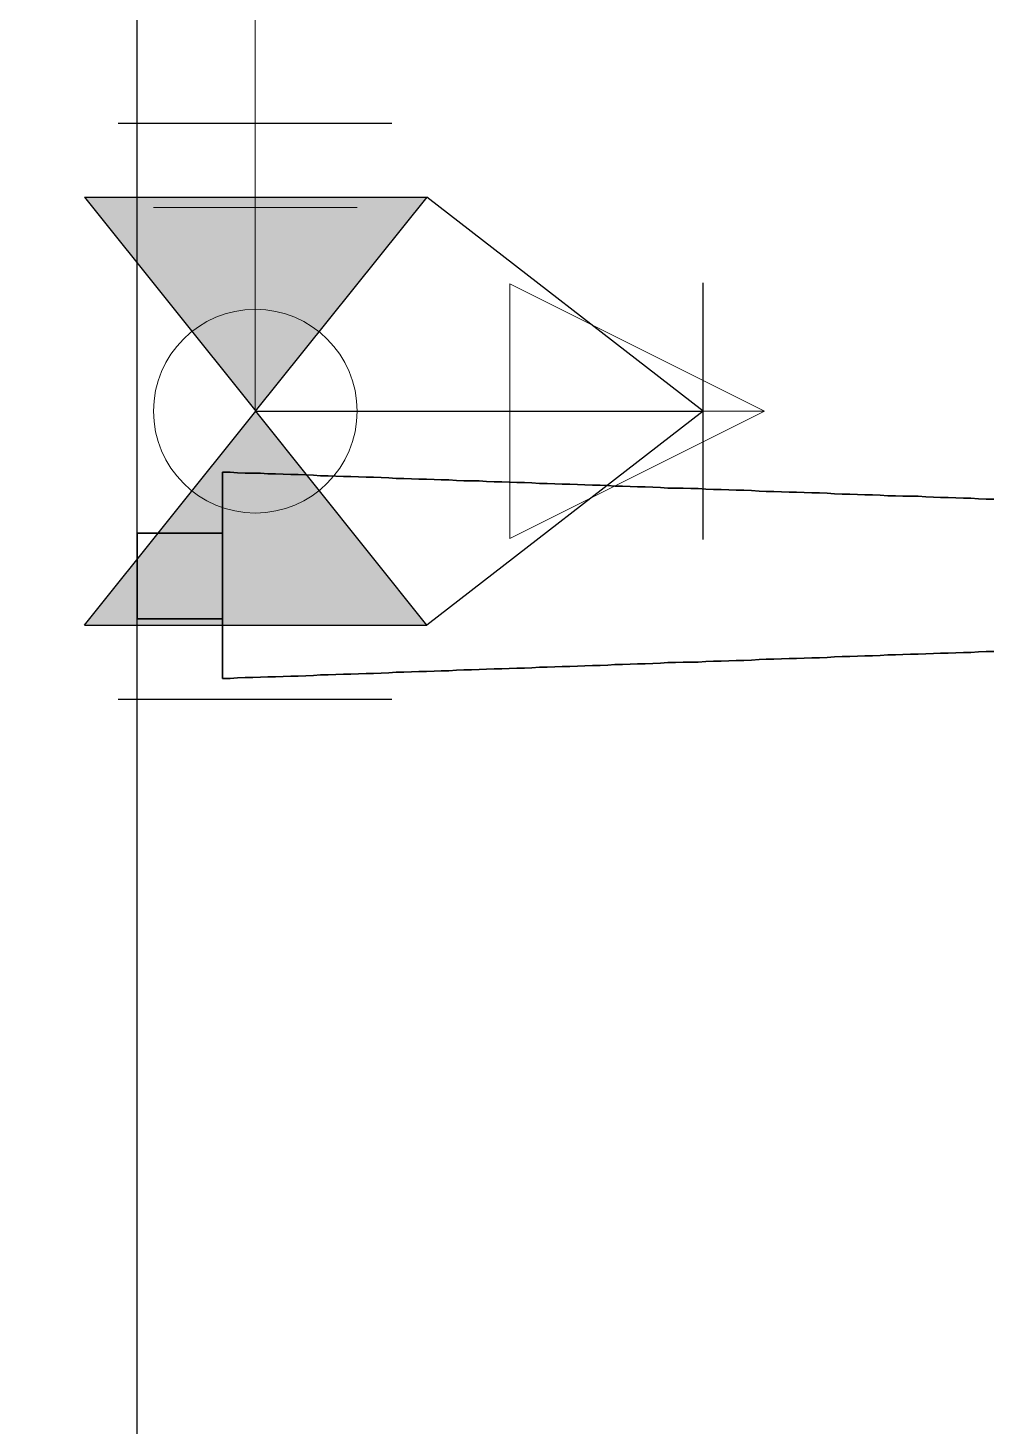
# Model space of a CAD drawing. Header units: millimetres. Extents: x 40 to 499, y -93 to 187.
# Drawn here: x 177.388 to 177.861, y 3.97 to 4.656 of the extents above; entities that cross this region are included whole.
import ezdxf

# ---------------------------------------------------------------- set-up
doc = ezdxf.new("R2010")
doc.units = ezdxf.units.MM
doc.header["$MEASUREMENT"] = 0
doc.layers.add('AF-Condutos', color=4, linetype='Continuous', lineweight=5)
doc.layers.add('AF-Conexões', color=9, linetype='Continuous', lineweight=5)
for name, color, linetype in [('Layer 1', 7, 'Continuous'), ('PROIEZIONI_finissime', 251, 'Continuous'), ('Simbolos', 5, 'Continuous'), ('Simbolos_int', 2, 'Continuous')]:
    doc.layers.add(name, color=color, linetype=linetype)

msp = doc.modelspace()

# ---------------------------------------------------------------- hatches: boundary and pattern name
at = {"layer": 'Simbolos', "linetype": 'Continuous'}
for points in [[(177.41603, 4.57287), (177.58403, 4.57287), (177.50019, 4.46787)], [(177.50019, 4.46787), (177.41603, 4.36287), (177.58403, 4.36287)]]:
    msp.add_hatch(color=256, dxfattribs=at).paths.add_polyline_path(points)

# ---------------------------------------------------------------- linework, layer by layer
msp.add_circle((169.94575, 37.03752), 130.18325)
at = {"layer": 'AF-Condutos'}
msp.add_line((177.49987, 6.72367), (177.49987, 4.56787), dxfattribs=at)
at = {"layer": 'AF-Conexões', "color": 5}
for p, q in [((177.44987, 4.56787), (177.54987, 4.56787)), ((177.49987, 4.46787), (177.49987, 4.56787)), ((177.74987, 4.46787), (177.62487, 4.53037)), ((177.62487, 4.53037), (177.62487, 4.40537)), ((177.49987, 4.46787), (177.74987, 4.46787)), ((177.62487, 4.40537), (177.74987, 4.46787))]:
    msp.add_line(p, q, dxfattribs=at)
msp.add_circle((177.49987, 4.46787), 0.05, dxfattribs=at)
msp.add_circle((177.49987, 4.46787), 0.05, dxfattribs=at)
at = {"layer": 'Layer 1', "color": 8, "lineweight": 35}
for points in [[(177.48379, 4.43793), (177.48379, 4.43769)], [(177.48755, 4.43793), (177.48379, 4.43793)], [(177.48379, 4.43769), (177.48379, 4.43793)], [(177.48379, 4.43769), (177.48379, 4.43753)], [(177.48379, 4.43738), (177.48379, 4.43769)], [(177.48379, 4.43753), (177.48379, 4.43738)], [(177.48379, 4.43738), (177.48379, 4.43714)], [(177.48379, 4.43699), (177.48379, 4.43738)], [(177.48379, 4.43714), (177.48379, 4.43675)], [(177.48379, 4.43659), (177.48379, 4.43699)], [(177.48379, 4.43675), (177.48379, 4.43659)], [(177.48379, 4.43659), (177.48379, 4.4362)], [(177.48379, 4.43644), (177.48379, 4.43659)], [(177.48379, 4.43604), (177.48379, 4.43644)], [(177.48379, 4.4362), (177.48379, 4.43581)], [(177.48379, 4.43565), (177.48379, 4.43604)], [(177.48379, 4.43581), (177.48379, 4.4355)], [(177.48379, 4.43526), (177.48379, 4.43565)], [(177.48379, 4.4355), (177.48379, 4.43487)], [(177.48379, 4.4351), (177.48379, 4.43526)], [(177.48379, 4.43471), (177.48379, 4.4351)], [(177.48379, 4.43487), (177.48379, 4.43455)], [(177.48379, 4.43432), (177.48379, 4.43471)], [(177.48379, 4.43455), (177.48379, 4.43393)], [(177.48379, 4.43393), (177.48379, 4.43432)], [(177.48379, 4.43393), (177.48379, 4.43338)], [(177.48379, 4.43361), (177.48379, 4.43393)], [(177.48379, 4.43338), (177.48379, 4.43361)], [(177.48379, 4.43338), (177.48379, 4.43283)], [(177.48379, 4.43299), (177.48379, 4.43338)], [(177.48379, 4.43267), (177.48379, 4.43299)], [(177.48379, 4.43283), (177.48379, 4.43228)], [(177.49108, 4.43769), (177.48755, 4.43793)], [(177.49484, 4.43753), (177.49108, 4.43769)], [(177.49861, 4.43753), (177.49484, 4.43753)], [(177.50237, 4.43738), (177.49861, 4.43753)], [(177.50598, 4.43714), (177.50237, 4.43738)], [(177.50974, 4.43714), (177.50598, 4.43714)], [(177.51351, 4.43699), (177.50974, 4.43714)], [(177.51727, 4.43675), (177.51351, 4.43699)], [(177.52087, 4.43675), (177.51727, 4.43675)], [(177.52464, 4.43659), (177.52087, 4.43675)], [(177.5284, 4.43644), (177.52464, 4.43659)], [(177.53193, 4.4362), (177.5284, 4.43644)], [(177.53569, 4.4362), (177.53193, 4.4362)], [(177.53946, 4.43604), (177.53569, 4.4362)], [(177.54322, 4.43581), (177.53946, 4.43604)], [(177.54683, 4.43581), (177.54322, 4.43581)], [(177.55059, 4.43565), (177.54683, 4.43581)], [(177.55436, 4.4355), (177.55059, 4.43565)], [(177.55789, 4.4355), (177.55436, 4.4355)], [(177.56165, 4.43526), (177.55789, 4.4355)], [(177.56541, 4.4351), (177.56165, 4.43526)], [(177.56902, 4.43487), (177.56541, 4.4351)], [(177.57278, 4.43487), (177.56902, 4.43487)], [(177.57655, 4.43471), (177.57278, 4.43487)], [(177.58016, 4.43455), (177.57655, 4.43471)], [(177.58392, 4.43455), (177.58016, 4.43455)], [(177.58768, 4.43432), (177.58392, 4.43455)], [(177.59121, 4.43416), (177.58768, 4.43432)], [(177.59497, 4.43416), (177.59121, 4.43416)], [(177.59874, 4.43393), (177.59497, 4.43416)], [(177.60235, 4.43377), (177.59874, 4.43393)], [(177.60611, 4.43377), (177.60235, 4.43377)], [(177.60987, 4.43361), (177.60611, 4.43377)], [(177.6134, 4.43338), (177.60987, 4.43361)], [(177.61716, 4.43322), (177.6134, 4.43338)], [(177.62093, 4.43322), (177.61716, 4.43322)], [(177.62453, 4.43299), (177.62093, 4.43322)], [(177.6283, 4.43283), (177.62453, 4.43299)], [(177.63206, 4.43283), (177.6283, 4.43283)], [(177.63567, 4.43267), (177.63206, 4.43283)], [(177.48379, 4.43228), (177.48379, 4.43267)], [(177.48379, 4.43228), (177.48379, 4.43173)], [(177.48379, 4.43204), (177.48379, 4.43228)], [(177.48379, 4.43173), (177.48379, 4.43204)], [(177.48379, 4.43173), (177.48379, 4.4311)], [(177.48379, 4.43134), (177.48379, 4.43173)], [(177.48379, 4.43095), (177.48379, 4.43134)], [(177.48379, 4.4311), (177.48379, 4.4304)], [(177.48379, 4.43056), (177.48379, 4.43095)], [(177.48379, 4.4304), (177.48379, 4.43056)], [(177.48379, 4.4304), (177.48379, 4.42985)], [(177.48379, 4.43001), (177.48379, 4.4304)], [(177.48379, 4.42985), (177.48379, 4.43001)], [(177.48379, 4.42985), (177.48379, 4.42946)], [(177.48379, 4.42946), (177.48379, 4.42985)], [(177.48379, 4.42946), (177.48379, 4.42891)], [(177.48379, 4.42907), (177.48379, 4.42946)], [(177.48379, 4.42867), (177.48379, 4.42907)], [(177.48379, 4.42891), (177.48379, 4.42812)], [(177.48379, 4.42828), (177.48379, 4.42867)], [(177.48379, 4.42773), (177.48379, 4.42828)], [(177.48379, 4.42812), (177.48379, 4.42734)], [(177.48379, 4.42718), (177.48379, 4.42773)], [(177.48379, 4.42734), (177.48379, 4.4264)], [(177.48379, 4.4264), (177.48379, 4.42718)], [(177.48379, 4.4264), (177.48379, 4.4253)], [(177.48379, 4.42569), (177.48379, 4.4264)], [(177.63943, 4.43244), (177.63567, 4.43267)], [(177.6432, 4.43244), (177.63943, 4.43244)], [(177.64696, 4.43228), (177.6432, 4.43244)], [(177.65049, 4.43204), (177.64696, 4.43228)], [(177.65425, 4.43204), (177.65049, 4.43204)], [(177.65802, 4.43189), (177.65425, 4.43204)], [(177.66162, 4.43173), (177.65802, 4.43189)], [(177.66539, 4.4315), (177.66162, 4.43173)], [(177.66915, 4.4315), (177.66539, 4.4315)], [(177.67292, 4.43134), (177.66915, 4.4315)], [(177.67644, 4.4311), (177.67292, 4.43134)], [(177.68021, 4.4311), (177.67644, 4.4311)], [(177.68397, 4.43095), (177.68021, 4.4311)], [(177.68758, 4.43079), (177.68397, 4.43095)], [(177.69134, 4.43079), (177.68758, 4.43079)], [(177.69511, 4.43056), (177.69134, 4.43079)], [(177.69887, 4.4304), (177.69511, 4.43056)], [(177.70248, 4.43016), (177.69887, 4.4304)], [(177.70624, 4.43016), (177.70248, 4.43016)], [(177.71, 4.43001), (177.70624, 4.43016)], [(177.71377, 4.42985), (177.71, 4.43001)], [(177.7173, 4.42985), (177.71377, 4.42985)], [(177.72106, 4.42962), (177.7173, 4.42985)], [(177.72482, 4.42946), (177.72106, 4.42962)], [(177.72859, 4.42946), (177.72482, 4.42946)], [(177.73235, 4.42922), (177.72859, 4.42946)], [(177.73596, 4.42907), (177.73235, 4.42922)], [(177.73972, 4.42907), (177.73596, 4.42907)], [(177.74349, 4.42891), (177.73972, 4.42907)], [(177.74725, 4.42867), (177.74349, 4.42891)], [(177.75078, 4.42852), (177.74725, 4.42867)], [(177.75454, 4.42852), (177.75078, 4.42852)], [(177.75831, 4.42828), (177.75454, 4.42852)], [(177.76207, 4.42812), (177.75831, 4.42828)], [(177.76568, 4.42812), (177.76207, 4.42812)], [(177.76944, 4.42797), (177.76568, 4.42812)], [(177.7732, 4.42773), (177.76944, 4.42797)], [(177.77697, 4.42773), (177.7732, 4.42773)], [(177.78073, 4.42758), (177.77697, 4.42773)], [(177.78434, 4.42734), (177.78073, 4.42758)], [(177.7881, 4.42718), (177.78434, 4.42734)], [(177.79187, 4.42718), (177.7881, 4.42718)], [(177.79563, 4.42703), (177.79187, 4.42718)], [(177.79916, 4.42679), (177.79563, 4.42703)], [(177.80292, 4.42679), (177.79916, 4.42679)], [(177.80668, 4.42664), (177.80292, 4.42679)], [(177.81045, 4.4264), (177.80668, 4.42664)], [(177.81421, 4.4264), (177.81045, 4.4264)], [(177.81782, 4.42624), (177.81421, 4.4264)], [(177.82158, 4.42609), (177.81782, 4.42624)], [(177.82535, 4.42609), (177.82158, 4.42609)], [(177.82911, 4.42585), (177.82535, 4.42609)], [(177.48379, 4.42491), (177.48379, 4.42569)], [(177.48379, 4.4253), (177.48379, 4.42397)], [(177.48379, 4.42397), (177.48379, 4.42491)], [(177.48379, 4.42397), (177.48379, 4.42264)], [(177.48379, 4.42303), (177.48379, 4.42397)], [(177.48379, 4.42209), (177.48379, 4.42303)], [(177.48379, 4.42264), (177.48379, 4.42115)], [(177.48379, 4.42099), (177.48379, 4.42209)], [(177.48379, 4.42115), (177.48379, 4.4195)], [(177.48379, 4.41981), (177.48379, 4.42099)], [(177.48379, 4.41871), (177.48379, 4.41981)], [(177.48379, 4.4195), (177.48379, 4.41777)], [(177.83287, 4.42569), (177.82911, 4.42585)], [(177.8364, 4.42546), (177.83287, 4.42569)], [(177.84017, 4.42546), (177.8364, 4.42546)], [(177.84393, 4.4253), (177.84017, 4.42546)], [(177.84769, 4.42515), (177.84393, 4.4253)], [(177.8513, 4.42515), (177.84769, 4.42515)], [(177.85507, 4.42491), (177.8513, 4.42515)], [(177.85883, 4.42475), (177.85507, 4.42491)], [(177.86259, 4.42475), (177.85883, 4.42475)], [(177.48379, 4.41738), (177.48379, 4.41871)], [(177.48379, 4.41777), (177.48379, 4.41589)], [(177.48379, 4.41605), (177.48379, 4.41738)], [(177.48379, 4.41479), (177.48379, 4.41605)], [(177.48379, 4.41589), (177.48379, 4.41401)], [(177.48379, 4.41346), (177.48379, 4.41479)], [(177.48379, 4.41401), (177.48379, 4.41174)], [(177.48379, 4.41213), (177.48379, 4.41346)], [(177.44184, 4.40782), (177.44184, 4.40797)], [(177.44184, 4.40797), (177.48379, 4.40797)], [(177.44184, 4.40727), (177.44184, 4.40782)], [(177.44184, 4.40609), (177.44184, 4.40727)], [(177.44184, 4.4046), (177.44184, 4.40609)], [(177.48379, 4.4108), (177.48379, 4.41213)], [(177.48379, 4.41174), (177.48379, 4.4097)], [(177.48379, 4.40931), (177.48379, 4.4108)], [(177.48379, 4.4097), (177.48379, 4.40742)], [(177.48379, 4.40797), (177.48379, 4.40931)], [(177.48379, 4.40742), (177.48379, 4.40499)], [(177.44184, 4.40288), (177.44184, 4.4046)], [(177.44184, 4.40084), (177.44184, 4.40288)], [(177.44184, 4.39841), (177.44184, 4.40084)], [(177.48379, 4.40499), (177.48379, 4.40256)], [(177.48379, 4.40256), (177.48379, 4.40005)], [(177.48379, 4.40005), (177.48379, 4.39747)], [(177.44184, 4.39574), (177.44184, 4.39841)], [(177.44184, 4.39292), (177.44184, 4.39574)], [(177.44184, 4.38994), (177.44184, 4.39292)], [(177.48379, 4.39747), (177.48379, 4.39504)], [(177.48379, 4.39504), (177.48379, 4.39237)], [(177.48379, 4.39237), (177.48379, 4.3897)], [(177.44184, 4.38688), (177.44184, 4.38994)], [(177.44184, 4.38406), (177.44184, 4.38688)], [(177.48379, 4.3897), (177.48379, 4.38688)], [(177.48379, 4.38688), (177.48379, 4.38429)], [(177.44184, 4.38108), (177.44184, 4.38406)], [(177.44184, 4.37825), (177.44184, 4.38108)], [(177.44184, 4.37559), (177.44184, 4.37825)], [(177.48379, 4.38429), (177.48379, 4.38163)], [(177.48379, 4.38163), (177.48379, 4.37904)], [(177.48379, 4.37904), (177.48379, 4.37637)], [(177.44184, 4.37316), (177.44184, 4.37559)], [(177.44184, 4.37112), (177.44184, 4.37316)], [(177.44184, 4.36939), (177.44184, 4.37112)], [(177.48379, 4.37637), (177.48379, 4.37394)], [(177.48379, 4.37394), (177.48379, 4.37151)], [(177.48379, 4.37151), (177.48379, 4.369)], [(177.44184, 4.3679), (177.44184, 4.36939)], [(177.44184, 4.36681), (177.44184, 4.3679)], [(177.44184, 4.36618), (177.44184, 4.36681)], [(177.44184, 4.36602), (177.44184, 4.36618)], [(177.44184, 4.36602), (177.48379, 4.36602)], [(177.48379, 4.369), (177.48379, 4.36657)], [(177.48379, 4.36657), (177.48379, 4.3643)], [(177.48379, 4.36453), (177.48379, 4.36602)], [(177.48379, 4.3632), (177.48379, 4.36453)], [(177.48379, 4.3643), (177.48379, 4.3621)], [(177.48379, 4.36187), (177.48379, 4.3632)], [(177.48379, 4.3621), (177.48379, 4.35999)], [(177.48379, 4.36053), (177.48379, 4.36187)], [(177.48379, 4.35904), (177.48379, 4.36053)], [(177.48379, 4.35999), (177.48379, 4.3581)], [(177.48379, 4.35795), (177.48379, 4.35904)], [(177.48379, 4.3581), (177.48379, 4.35622)], [(177.48379, 4.35661), (177.48379, 4.35795)], [(177.48379, 4.35528), (177.48379, 4.35661)], [(177.48379, 4.35622), (177.48379, 4.35458)], [(177.48379, 4.35418), (177.48379, 4.35528)], [(177.48379, 4.35458), (177.48379, 4.35285)], [(177.48379, 4.35301), (177.48379, 4.35418)], [(177.48379, 4.35191), (177.48379, 4.35301)], [(177.48379, 4.35285), (177.48379, 4.35136)], [(177.48379, 4.35097), (177.48379, 4.35191)], [(177.48379, 4.35136), (177.48379, 4.35003)], [(177.48379, 4.35003), (177.48379, 4.35097)], [(177.48379, 4.35003), (177.48379, 4.34869)], [(177.48379, 4.34909), (177.48379, 4.35003)], [(177.48379, 4.3483), (177.48379, 4.34909)], [(177.48379, 4.34869), (177.48379, 4.3476)], [(177.48379, 4.3476), (177.48379, 4.3483)], [(177.48379, 4.3476), (177.48379, 4.34665)], [(177.48379, 4.34681), (177.48379, 4.3476)], [(177.48379, 4.34626), (177.48379, 4.34681)], [(177.48379, 4.34665), (177.48379, 4.34571)], [(177.48379, 4.34571), (177.48379, 4.34626)], [(177.48379, 4.34571), (177.48379, 4.34517)], [(177.48379, 4.34532), (177.48379, 4.34571)], [(177.48379, 4.34493), (177.48379, 4.34532)], [(177.48379, 4.34517), (177.48379, 4.34454)], [(177.48379, 4.34454), (177.48379, 4.34493)], [(177.48379, 4.34454), (177.48379, 4.34422)], [(177.48379, 4.34422), (177.48379, 4.34454)], [(177.48379, 4.34422), (177.48379, 4.34344)], [(177.48379, 4.34399), (177.48379, 4.34422)], [(177.48379, 4.3436), (177.48379, 4.34399)], [(177.68397, 4.34368), (177.68021, 4.34352)], [(177.68758, 4.34383), (177.68397, 4.34368)], [(177.69134, 4.34383), (177.68758, 4.34383)], [(177.69511, 4.34407), (177.69134, 4.34383)], [(177.69887, 4.34422), (177.69511, 4.34407)], [(177.70248, 4.34446), (177.69887, 4.34422)], [(177.70624, 4.34446), (177.70248, 4.34446)], [(177.71, 4.34462), (177.70624, 4.34446)], [(177.71377, 4.34477), (177.71, 4.34462)], [(177.7173, 4.34477), (177.71377, 4.34477)], [(177.72106, 4.34501), (177.7173, 4.34477)], [(177.72482, 4.34517), (177.72106, 4.34501)], [(177.72859, 4.34517), (177.72482, 4.34517)], [(177.73235, 4.3454), (177.72859, 4.34517)], [(177.73596, 4.34556), (177.73235, 4.3454)], [(177.73972, 4.34556), (177.73596, 4.34556)], [(177.74349, 4.34571), (177.73972, 4.34556)], [(177.74725, 4.34595), (177.74349, 4.34571)], [(177.75078, 4.34611), (177.74725, 4.34595)], [(177.75454, 4.34611), (177.75078, 4.34611)], [(177.75831, 4.34634), (177.75454, 4.34611)], [(177.76207, 4.3465), (177.75831, 4.34634)], [(177.76568, 4.3465), (177.76207, 4.3465)], [(177.76944, 4.34666), (177.76568, 4.3465)], [(177.7732, 4.34689), (177.76944, 4.34666)], [(177.77697, 4.34689), (177.7732, 4.34689)], [(177.78073, 4.34705), (177.77697, 4.34689)], [(177.78434, 4.34728), (177.78073, 4.34705)], [(177.7881, 4.34744), (177.78434, 4.34728)], [(177.79187, 4.34744), (177.7881, 4.34744)], [(177.79563, 4.3476), (177.79187, 4.34744)], [(177.79916, 4.34783), (177.79563, 4.3476)], [(177.80292, 4.34783), (177.79916, 4.34783)], [(177.80668, 4.34799), (177.80292, 4.34783)], [(177.81045, 4.34822), (177.80668, 4.34799)], [(177.81421, 4.34822), (177.81045, 4.34822)], [(177.81782, 4.34838), (177.81421, 4.34822)], [(177.82158, 4.34854), (177.81782, 4.34838)], [(177.82535, 4.34854), (177.82158, 4.34854)], [(177.82911, 4.34877), (177.82535, 4.34854)], [(177.83287, 4.34893), (177.82911, 4.34877)], [(177.8364, 4.34917), (177.83287, 4.34893)], [(177.84017, 4.34917), (177.8364, 4.34917)], [(177.84393, 4.34932), (177.84017, 4.34917)], [(177.84769, 4.34948), (177.84393, 4.34932)], [(177.8513, 4.34948), (177.84769, 4.34948)], [(177.85507, 4.34971), (177.8513, 4.34948)], [(177.85883, 4.34987), (177.85507, 4.34971)], [(177.86259, 4.34987), (177.85883, 4.34987)], [(177.48379, 4.34328), (177.48379, 4.3436)], [(177.48379, 4.34344), (177.48379, 4.34289)], [(177.48379, 4.34305), (177.48379, 4.34328)], [(177.48379, 4.34266), (177.48379, 4.34305)], [(177.48379, 4.34289), (177.48379, 4.34234)], [(177.48379, 4.34234), (177.48379, 4.34266)], [(177.48379, 4.34234), (177.48379, 4.34171)], [(177.48379, 4.34195), (177.48379, 4.34234)], [(177.48379, 4.34156), (177.48379, 4.34195)], [(177.48379, 4.34171), (177.48379, 4.34117)], [(177.48379, 4.3414), (177.48379, 4.34156)], [(177.48379, 4.34101), (177.48379, 4.3414)], [(177.48379, 4.34117), (177.48379, 4.34062)], [(177.48379, 4.34062), (177.48379, 4.34101)], [(177.48379, 4.34062), (177.48379, 4.34007)], [(177.48379, 4.34023), (177.48379, 4.34062)], [(177.48379, 4.34007), (177.48379, 4.34023)], [(177.48379, 4.34007), (177.48379, 4.33952)], [(177.48379, 4.33968), (177.48379, 4.34007)], [(177.48379, 4.33928), (177.48379, 4.33968)], [(177.48379, 4.33952), (177.48379, 4.33889)], [(177.48379, 4.33889), (177.48379, 4.33928)], [(177.48379, 4.33889), (177.48379, 4.33858)], [(177.48379, 4.33874), (177.48379, 4.33889)], [(177.48379, 4.33834), (177.48379, 4.33874)], [(177.48379, 4.33858), (177.48379, 4.33819)], [(177.48379, 4.33795), (177.48379, 4.33834)], [(177.48379, 4.33819), (177.48379, 4.33779)], [(177.48379, 4.33764), (177.48379, 4.33795)], [(177.48379, 4.33779), (177.48379, 4.3374)], [(177.48379, 4.33725), (177.48379, 4.33764)], [(177.48379, 4.3374), (177.48379, 4.33725)], [(177.48379, 4.33725), (177.48379, 4.33685)], [(177.48379, 4.33701), (177.48379, 4.33725)], [(177.48379, 4.3367), (177.48379, 4.33701)], [(177.48379, 4.33685), (177.48379, 4.3367)], [(177.49108, 4.33693), (177.48755, 4.3367)], [(177.49484, 4.33709), (177.49108, 4.33693)], [(177.49861, 4.33709), (177.49484, 4.33709)], [(177.50237, 4.33725), (177.49861, 4.33709)], [(177.50598, 4.33748), (177.50237, 4.33725)], [(177.50974, 4.33748), (177.50598, 4.33748)], [(177.51351, 4.33764), (177.50974, 4.33748)], [(177.51727, 4.33787), (177.51351, 4.33764)], [(177.52087, 4.33787), (177.51727, 4.33787)], [(177.52464, 4.33803), (177.52087, 4.33787)], [(177.5284, 4.33819), (177.52464, 4.33803)], [(177.53193, 4.33842), (177.5284, 4.33819)], [(177.53569, 4.33842), (177.53193, 4.33842)], [(177.53946, 4.33858), (177.53569, 4.33842)], [(177.54322, 4.33882), (177.53946, 4.33858)], [(177.54683, 4.33882), (177.54322, 4.33882)], [(177.55059, 4.33897), (177.54683, 4.33882)], [(177.55436, 4.33913), (177.55059, 4.33897)], [(177.55789, 4.33913), (177.55436, 4.33913)], [(177.56165, 4.33936), (177.55789, 4.33913)], [(177.56541, 4.33952), (177.56165, 4.33936)], [(177.56902, 4.33976), (177.56541, 4.33952)], [(177.57278, 4.33976), (177.56902, 4.33976)], [(177.57655, 4.33991), (177.57278, 4.33976)], [(177.58016, 4.34007), (177.57655, 4.33991)], [(177.58392, 4.34007), (177.58016, 4.34007)], [(177.58768, 4.3403), (177.58392, 4.34007)], [(177.59121, 4.34046), (177.58768, 4.3403)], [(177.59497, 4.34046), (177.59121, 4.34046)], [(177.59874, 4.3407), (177.59497, 4.34046)], [(177.60235, 4.34085), (177.59874, 4.3407)], [(177.60611, 4.34085), (177.60235, 4.34085)], [(177.60987, 4.34101), (177.60611, 4.34085)], [(177.6134, 4.34125), (177.60987, 4.34101)], [(177.61716, 4.3414), (177.6134, 4.34125)], [(177.62093, 4.3414), (177.61716, 4.3414)], [(177.62453, 4.34164), (177.62093, 4.3414)], [(177.6283, 4.34179), (177.62453, 4.34164)], [(177.63206, 4.34179), (177.6283, 4.34179)], [(177.63567, 4.34195), (177.63206, 4.34179)], [(177.63943, 4.34219), (177.63567, 4.34195)], [(177.6432, 4.34219), (177.63943, 4.34219)], [(177.64696, 4.34234), (177.6432, 4.34219)], [(177.65049, 4.34258), (177.64696, 4.34234)], [(177.65425, 4.34258), (177.65049, 4.34258)], [(177.65802, 4.34274), (177.65425, 4.34258)], [(177.66162, 4.34289), (177.65802, 4.34274)], [(177.66539, 4.34313), (177.66162, 4.34289)], [(177.66915, 4.34313), (177.66539, 4.34313)], [(177.67292, 4.34328), (177.66915, 4.34313)], [(177.67644, 4.34352), (177.67292, 4.34328)], [(177.68021, 4.34352), (177.67644, 4.34352)], [(177.48755, 4.3367), (177.48379, 4.3367)]]:
    msp.add_lwpolyline(points, dxfattribs=at)
at = {"layer": 'PROIEZIONI_finissime'}
msp.add_lwpolyline([(184.04172, 2.77265), (184.04172, 3.50111), (183.74172, 3.50111), (183.74172, 3.28688), (180.74165, 3.28688), (180.74165, 3.43862), (180.44163, 3.43862), (180.44163, 3.28688), (177.44196, 3.28688), (177.44172, 5.48688), (180.44163, 5.48688), (180.44163, 5.03864), (180.74167, 5.03867), (180.74255, 5.84586), (180.44163, 5.84586), (180.44163, 5.68688), (177.44169, 5.68655), (177.44145, 7.88688), (180.44163, 7.88688), (180.44163, 7.44588), (180.74145, 7.44586), (180.74137, 8.24586)], dxfattribs=at)
at = {"layer": 'Simbolos', "color": 5}
for p, q in [((177.41603, 4.57287), (177.50019, 4.46787)), ((177.41603, 4.57287), (177.58403, 4.57287)), ((177.58403, 4.57287), (177.49987, 4.46787)), ((177.71979, 4.46787), (177.58403, 4.57287)), ((177.71979, 4.40487), (177.71979, 4.53087)), ((177.41603, 4.36287), (177.50019, 4.46787)), ((177.50019, 4.46787), (177.71979, 4.46787)), ((177.58403, 4.36287), (177.50019, 4.46787)), ((177.71979, 4.46787), (177.58403, 4.36287)), ((177.41603, 4.36287), (177.58403, 4.36287))]:
    msp.add_line(p, q, dxfattribs=at)
at = {"layer": 'Simbolos_int'}
for p, q in [((177.43251, 4.60927), (177.56691, 4.60927)), ((177.43251, 4.32647), (177.56691, 4.32647))]:
    msp.add_line(p, q, dxfattribs=at)

doc.saveas('drawing.dxf')
